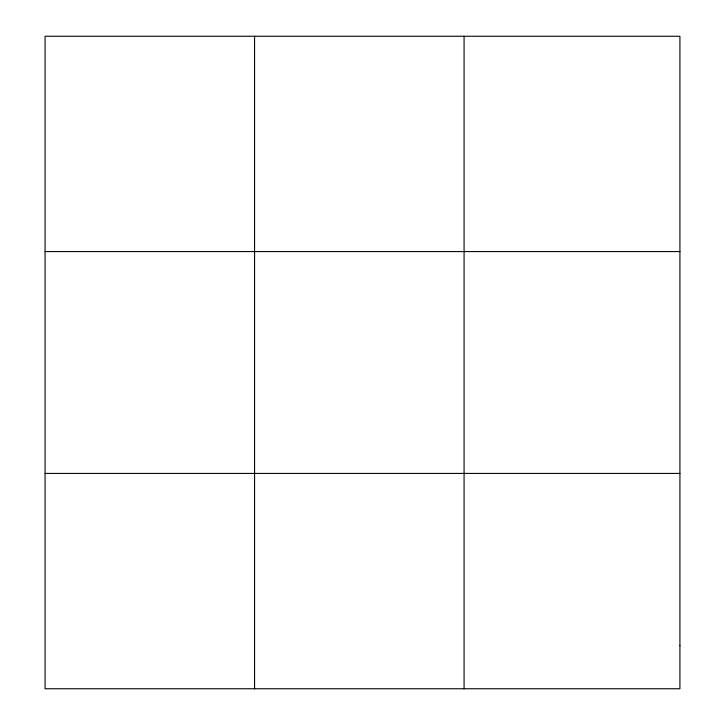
<?xml version="1.0" encoding="UTF-8"?>
<svg xmlns="http://www.w3.org/2000/svg" width="725" height="725" viewBox="0 0 725 725"><rect width="100%" height="100%" fill="white"/><g stroke="black" fill="none" stroke-linecap="round" stroke-linejoin="round"><path stroke-width="1.09" d="M254.575 688.75L254.575 36.25M464.073 688.75L464.073 36.25M45.077 251.575L679.923 251.575M45.077 473.425L679.923 473.425M679.923 645.685L679.923 688.75L45.077 688.75L45.077 36.25L679.923 36.25L679.923 645.685"/></g></svg>
